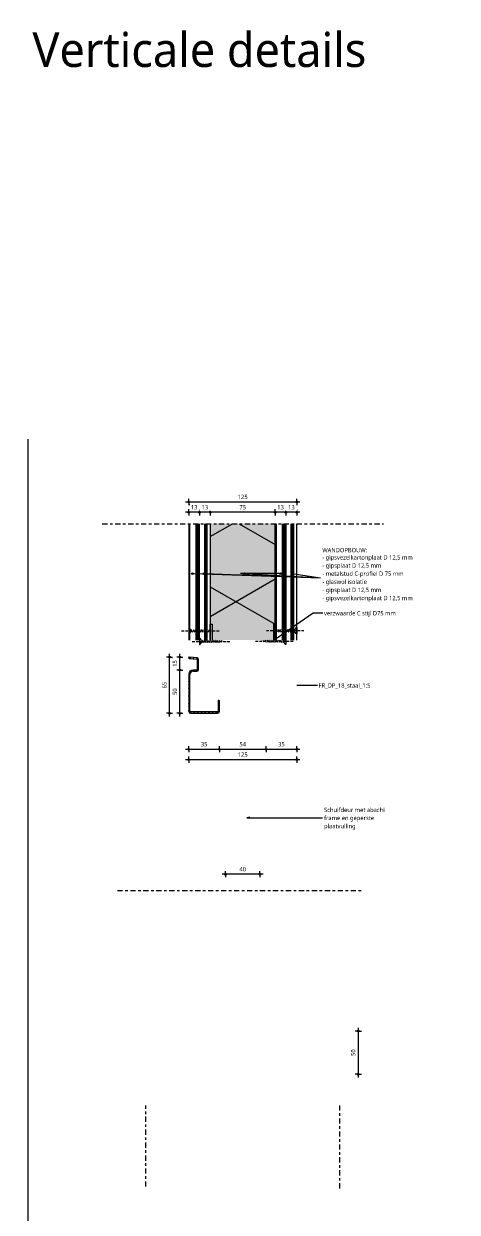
# Model space of a CAD drawing. Header units: millimetres. Extents: x 32900 to 38291, y -18988 to 4133.
# Drawn here: x 37275 to 37776, y 2758 to 4133 of the extents above; entities that cross this region are included whole.
import ezdxf

# ---------------------------------------------------------------- set-up
doc = ezdxf.new("R2010")
doc.units = ezdxf.units.MM
doc.linetypes.add('MV_center', pattern=[15, 6, -3, 3, -3])
doc.linetypes.add('MV_hidden_2', pattern=[4.5, 3, -1.5])
for name, color, linetype, lineweight in [('A-ANNO-DIMS', 211, 'Continuous', 13), ('A-ANNO-DIMS-2', 211, 'Continuous', 13), ('A-ANNO-IDEN', 131, 'Continuous', 18), ('A-ANNO-NOTE', 131, 'Continuous', 18), ('A-DETL', 90, 'Continuous', 13), ('A-DETL-GENF', 92, 'Continuous', 18), ('A-DETL-THIN', 151, 'Continuous', 18), ('G-ANNO-TEXT', 231, 'Continuous', 13)]:
    doc.layers.add(name, color=color, linetype=linetype, lineweight=lineweight)
doc.styles.add('Segoe UI', font='segoeui.ttf', dxfattribs={"height": 5})
doc.styles.add('Segoe UI_1', font='segoeui.ttf', dxfattribs={"height": 40})
doc.styles.add('Segoe UI_B', font='segoeui.ttf', dxfattribs={"height": 5})
doc.dimstyles.new('2_5_mm_3', dxfattribs={"dimscale": 304.8, "dimtxt": 5.23682, "dimasz": 0.006562, "dimexe": 0.011811, "dimexo": 0.0625, "dimgap": 0.005906, "dimtad": 1, "dimdec": 0, "dimzin": 0, "dimdsep": 46, "dimtxsty": 'Segoe UI', "dimblk1": 'DOTBLANK', "dimblk2": 'DOTBLANK', "dimsah": 1, "dimcen": 0.09, "dimdle": 0.011811, "dimazin": 0, "dimtfac": 1, "dimtdec": 4, "dimtix": 1, "dimtmove": 0, "dimatfit": 3, "dimfxl": 0.011811, "dimfxlon": 1, "dimtvp": 1, "dimtfill": 1, "dimtolj": 1, "dimtzin": 0, "dimarcsym": 2})
pattern_1 = [(90, (4, 0), (-10, 6e-16), []), (90, (5, 0), (-10, 6e-16), []), (90, (6, 0), (-10, 6e-16), []), (90, (7, 0), (-10, 6e-16), [])]

# ---------------------------------------------------------------- blocks, each defined once
blk = doc.blocks.new('42 isolatie - Type 1-3788545-Details ziekenhuis Utiliteitsgebouw')
at = {"layer": 'A-DETL-GENF'}
blk.add_hatch(color=256, dxfattribs=at).paths.add_polyline_path([(16.5, -75.8), (151.1, -75.8), (151.1, -0.8), (16.5, -0.8), (16.5, -15.1)])
at = {"layer": 'A-DETL-GENF', "lineweight": 13}
h = blk.add_hatch(dxfattribs=at)
h.set_pattern_fill('FP_3', color=256, style=0, pattern_type=2)
h.set_pattern_definition([(300, (0, 0), (-69.282, -40), []), (240, (0, 0), (-69.282, 40), [])])
h.paths.add_polyline_path([(16.5, -75.8), (151.1, -75.8), (151.1, -0.8), (16.5, -0.8), (16.5, -15.1)])
at = {"layer": 'A-DETL-GENF'}
for p, q in [((151.1, -0.8), (16.5, -0.8)), ((151.1, -0.8), (16.5, -0.8)), ((16.5, -75.8), (151.1, -75.8)), ((16.5, -75.8), (151.1, -75.8))]:
    blk.add_line(p, q, dxfattribs=at)
blk = doc.blocks.new('00 msprofiel - 75-V31-Details ziekenhuis Utiliteitsgebouw')
at = {"layer": 'A-DETL-GENF'}
for p, q in [((16.2, 37.5), (34.6, 37.5)), ((34.6, 35.5), (16.2, 35.5)), ((34.6, 37.5), (34.6, 35.5)), ((34.6, -35.5), (16.2, -35.5)), ((16.2, -37.5), (34.6, -37.5)), ((34.6, -37.5), (34.6, -35.5))]:
    blk.add_line(p, q, dxfattribs=at)
blk = doc.blocks.new('NLRS_00_DI_maskeer - Type 1-4234889-Details ziekenhuis Utiliteitsgebouw')
at = {"layer": 'A-DETL-GENF', "linetype": 'MV_center'}
blk.add_line((225.5, 0), (-100, 0), dxfattribs=at)
blk = doc.blocks.new('NLRS_00_DI_maskeer - Type 1-4234817-Details ziekenhuis Utiliteitsgebouw')
at = {"layer": 'A-DETL-GENF', "linetype": 'MV_center'}
blk.add_line((180, 0), (86.1, 0), dxfattribs=at)
blk = doc.blocks.new('NLRS_00_DI_maskeer - Type 1-4234914-Details ziekenhuis Utiliteitsgebouw')
at = {"layer": 'A-DETL-GENF', "linetype": 'MV_center'}
blk.add_line((86.1, 0), (182.3, 0), dxfattribs=at)
blk = doc.blocks.new('NLRS_00_DI_maskeer - Type 1-4234913-Details ziekenhuis Utiliteitsgebouw')
at = {"layer": 'A-DETL-GENF', "linetype": 'MV_center'}
blk.add_line((185, 0), (-100, 0), dxfattribs=at)
blk = doc.blocks.new('DIMBLOCK605-Details ziekenhuis Utiliteitsgebouw')
at = {"layer": 'A-ANNO-DIMS-2'}
for p, q in [((37578, 3567.5), (37578, 3571.1)), ((37594.1, 3567.5), (37578, 3567.5)), ((37578, 3567.5), (37578, 3563.9)), ((37590.5, 3567.5), (37590.5, 3571.1)), ((37590.5, 3567.5), (37590.5, 3563.9))]:
    blk.add_line(p, q, dxfattribs=at)
for centre in [(37578, 3567.5), (37590.5, 3567.5)]:
    blk.add_circle(centre, 1, dxfattribs=at)
at = {"layer": 'A-ANNO-DIMS-2', "color": 0, "insert": (37580.5, 3575.8), "char_height": 5, "width": 9.141, "attachment_point": 1, "line_spacing_factor": 1.142579, "style": 'Segoe UI', "bg_fill": 3, "box_fill_scale": 1.25, "bg_fill_color": 9, "bg_fill_true_color": 13158600, "bg_fill_transparency": 0}
blk.add_mtext('13', dxfattribs=at)
blk = doc.blocks.new('_DotBlank')
at = {"color": 0, "linetype": 'ByBlock', "lineweight": -2}
blk.add_line((-0.5, 0), (-1, 0), dxfattribs=at)
blk.add_circle((0, 0), 0.5, dxfattribs=at)
blk = doc.blocks.new('DIMBLOCK606-Details ziekenhuis Utiliteitsgebouw')
at = {"layer": 'A-ANNO-DIMS-2'}
for p, q in [((37565.5, 3567.5), (37565.5, 3571.1)), ((37578, 3567.5), (37565.5, 3567.5)), ((37565.5, 3567.5), (37565.5, 3563.9)), ((37578, 3567.5), (37578, 3571.1)), ((37578, 3567.5), (37578, 3563.9))]:
    blk.add_line(p, q, dxfattribs=at)
for centre in [(37565.5, 3567.5), (37578, 3567.5)]:
    blk.add_circle(centre, 1, dxfattribs=at)
at = {"layer": 'A-ANNO-DIMS-2', "color": 0, "insert": (37568, 3575.8), "char_height": 5, "width": 9.141, "attachment_point": 1, "line_spacing_factor": 1.142579, "style": 'Segoe UI', "bg_fill": 3, "box_fill_scale": 1.25, "bg_fill_color": 9, "bg_fill_true_color": 13158600, "bg_fill_transparency": 0}
blk.add_mtext('13', dxfattribs=at)
blk = doc.blocks.new('DIMBLOCK607-Details ziekenhuis Utiliteitsgebouw')
at = {"layer": 'A-ANNO-DIMS-2'}
for p, q in [((37490.5, 3567.5), (37490.5, 3571.1)), ((37565.5, 3567.5), (37490.5, 3567.5)), ((37490.5, 3567.5), (37490.5, 3563.9)), ((37565.5, 3567.5), (37565.5, 3571.1)), ((37565.5, 3567.5), (37565.5, 3563.9))]:
    blk.add_line(p, q, dxfattribs=at)
for centre in [(37490.5, 3567.5), (37565.5, 3567.5)]:
    blk.add_circle(centre, 1, dxfattribs=at)
at = {"layer": 'A-ANNO-DIMS-2', "color": 0, "insert": (37524.2, 3575.8), "char_height": 5, "width": 9.141, "attachment_point": 1, "line_spacing_factor": 1.142579, "style": 'Segoe UI', "bg_fill": 3, "box_fill_scale": 1.25, "bg_fill_color": 9, "bg_fill_true_color": 13158600, "bg_fill_transparency": 0}
blk.add_mtext('75', dxfattribs=at)
blk = doc.blocks.new('DIMBLOCK608-Details ziekenhuis Utiliteitsgebouw')
at = {"layer": 'A-ANNO-DIMS-2'}
for p, q in [((37478, 3567.5), (37478, 3571.1)), ((37490.5, 3567.5), (37478, 3567.5)), ((37478, 3567.5), (37478, 3563.9)), ((37490.5, 3567.5), (37490.5, 3571.1)), ((37490.5, 3567.5), (37490.5, 3563.9))]:
    blk.add_line(p, q, dxfattribs=at)
for centre in [(37478, 3567.5), (37490.5, 3567.5)]:
    blk.add_circle(centre, 1, dxfattribs=at)
at = {"layer": 'A-ANNO-DIMS-2', "color": 0, "insert": (37480.5, 3575.8), "char_height": 5, "width": 9.141, "attachment_point": 1, "line_spacing_factor": 1.142579, "style": 'Segoe UI', "bg_fill": 3, "box_fill_scale": 1.25, "bg_fill_color": 9, "bg_fill_true_color": 13158600, "bg_fill_transparency": 0}
blk.add_mtext('13', dxfattribs=at)
blk = doc.blocks.new('DIMBLOCK609-Details ziekenhuis Utiliteitsgebouw')
at = {"layer": 'A-ANNO-DIMS-2'}
for p, q in [((37478, 3567.5), (37461.9, 3567.5)), ((37465.5, 3567.5), (37465.5, 3571.1)), ((37465.5, 3567.5), (37465.5, 3563.9)), ((37478, 3567.5), (37478, 3571.1)), ((37478, 3567.5), (37478, 3563.9))]:
    blk.add_line(p, q, dxfattribs=at)
for centre in [(37465.5, 3567.5), (37478, 3567.5)]:
    blk.add_circle(centre, 1, dxfattribs=at)
at = {"layer": 'A-ANNO-DIMS-2', "color": 0, "insert": (37468, 3575.8), "char_height": 5, "width": 9.141, "attachment_point": 1, "line_spacing_factor": 1.142579, "style": 'Segoe UI', "bg_fill": 3, "box_fill_scale": 1.25, "bg_fill_color": 9, "bg_fill_true_color": 13158600, "bg_fill_transparency": 0}
blk.add_mtext('13', dxfattribs=at)
blk = doc.blocks.new('DIMBLOCK610-Details ziekenhuis Utiliteitsgebouw')
at = {"layer": 'A-ANNO-DIMS-2'}
for p, q in [((37461.9, 3579.5), (37594.1, 3579.5)), ((37465.5, 3579.5), (37465.5, 3583.1)), ((37465.5, 3579.5), (37465.5, 3575.9)), ((37590.5, 3579.5), (37590.5, 3583.1)), ((37590.5, 3579.5), (37590.5, 3575.9))]:
    blk.add_line(p, q, dxfattribs=at)
for centre in [(37465.5, 3579.5), (37590.5, 3579.5)]:
    blk.add_circle(centre, 1, dxfattribs=at)
at = {"layer": 'A-ANNO-DIMS-2', "color": 0, "insert": (37522.3, 3587.8), "char_height": 5, "width": 13.711, "attachment_point": 1, "line_spacing_factor": 1.142579, "style": 'Segoe UI', "bg_fill": 3, "box_fill_scale": 1.25, "bg_fill_color": 9, "bg_fill_true_color": 13158600, "bg_fill_transparency": 0}
blk.add_mtext('125', dxfattribs=at)
blk = doc.blocks.new('DIMBLOCK611-Details ziekenhuis Utiliteitsgebouw')
at = {"layer": 'A-ANNO-DIMS-2'}
for p, q in [((37551.6, 3148.8), (37504.4, 3148.8)), ((37508, 3148.8), (37508, 3152.4)), ((37508, 3148.8), (37508, 3145.2)), ((37548, 3148.8), (37548, 3152.4)), ((37548, 3148.8), (37548, 3145.2))]:
    blk.add_line(p, q, dxfattribs=at)
for centre in [(37508, 3148.8), (37548, 3148.8)]:
    blk.add_circle(centre, 1, dxfattribs=at)
at = {"layer": 'A-ANNO-DIMS-2', "color": 0, "insert": (37524.2, 3157.1), "char_height": 5, "width": 9.141, "attachment_point": 1, "line_spacing_factor": 1.142579, "style": 'Segoe UI', "bg_fill": 3, "box_fill_scale": 1.25, "bg_fill_color": 9, "bg_fill_true_color": 13158600, "bg_fill_transparency": 0}
blk.add_mtext('40', dxfattribs=at)
blk = doc.blocks.new('DIMBLOCK612-Details ziekenhuis Utiliteitsgebouw')
at = {"layer": 'A-ANNO-DIMS-2'}
for p, q in [((37661.7, 2971), (37661.7, 2913.8)), ((37661.7, 2967.4), (37658.1, 2967.4)), ((37661.7, 2967.4), (37665.3, 2967.4)), ((37661.7, 2917.4), (37658.1, 2917.4)), ((37661.7, 2917.4), (37665.3, 2917.4))]:
    blk.add_line(p, q, dxfattribs=at)
for centre in [(37661.7, 2967.4), (37661.7, 2917.4)]:
    blk.add_circle(centre, 1, dxfattribs=at)
at = {"layer": 'A-ANNO-DIMS-2', "color": 0, "insert": (37653.4, 2938.6), "char_height": 5, "width": 9.141, "attachment_point": 1, "rotation": 90, "line_spacing_factor": 1.142579, "style": 'Segoe UI', "bg_fill": 3, "box_fill_scale": 1.25, "bg_fill_color": 9, "bg_fill_true_color": 13158600, "bg_fill_transparency": 0}
blk.add_mtext('50', dxfattribs=at)
blk = doc.blocks.new('DIMBLOCK613-Details ziekenhuis Utiliteitsgebouw')
at = {"layer": 'A-ANNO-DIMS-2'}
for p, q in [((37455.3, 3385), (37451.7, 3385)), ((37455.3, 3331.4), (37455.3, 3385)), ((37455.3, 3385), (37458.9, 3385)), ((37455.3, 3335), (37451.7, 3335)), ((37455.3, 3335), (37458.9, 3335))]:
    blk.add_line(p, q, dxfattribs=at)
for centre in [(37455.3, 3385), (37455.3, 3335)]:
    blk.add_circle(centre, 1, dxfattribs=at)
at = {"layer": 'A-ANNO-DIMS-2', "color": 0, "insert": (37447, 3356.2), "char_height": 5, "width": 9.141, "attachment_point": 1, "rotation": 90, "line_spacing_factor": 1.142579, "style": 'Segoe UI', "bg_fill": 3, "box_fill_scale": 1.25, "bg_fill_color": 9, "bg_fill_true_color": 13158600, "bg_fill_transparency": 0}
blk.add_mtext('50', dxfattribs=at)
blk = doc.blocks.new('DIMBLOCK614-Details ziekenhuis Utiliteitsgebouw')
at = {"layer": 'A-ANNO-DIMS-2'}
for p, q in [((37455.3, 3400), (37451.7, 3400)), ((37455.3, 3385), (37455.3, 3403.6)), ((37455.3, 3400), (37458.9, 3400)), ((37455.3, 3385), (37451.7, 3385)), ((37455.3, 3385), (37458.9, 3385))]:
    blk.add_line(p, q, dxfattribs=at)
for centre in [(37455.3, 3400), (37455.3, 3385)]:
    blk.add_circle(centre, 1, dxfattribs=at)
at = {"layer": 'A-ANNO-DIMS-2', "color": 0, "insert": (37447, 3388.7), "char_height": 5, "width": 9.141, "attachment_point": 1, "rotation": 90, "line_spacing_factor": 1.142579, "style": 'Segoe UI', "bg_fill": 3, "box_fill_scale": 1.25, "bg_fill_color": 9, "bg_fill_true_color": 13158600, "bg_fill_transparency": 0}
blk.add_mtext('15', dxfattribs=at)
blk = doc.blocks.new('DIMBLOCK615-Details ziekenhuis Utiliteitsgebouw')
at = {"layer": 'A-ANNO-DIMS-2'}
for p, q in [((37443.3, 3400), (37439.7, 3400)), ((37443.3, 3331.4), (37443.3, 3403.6)), ((37443.3, 3400), (37446.9, 3400)), ((37443.3, 3335), (37439.7, 3335)), ((37443.3, 3335), (37446.9, 3335))]:
    blk.add_line(p, q, dxfattribs=at)
for centre in [(37443.3, 3400), (37443.3, 3335)]:
    blk.add_circle(centre, 1, dxfattribs=at)
at = {"layer": 'A-ANNO-DIMS-2', "color": 0, "insert": (37435, 3363.7), "char_height": 5, "width": 9.141, "attachment_point": 1, "rotation": 90, "line_spacing_factor": 1.142579, "style": 'Segoe UI', "bg_fill": 3, "box_fill_scale": 1.25, "bg_fill_color": 9, "bg_fill_true_color": 13158600, "bg_fill_transparency": 0}
blk.add_mtext('65', dxfattribs=at)
blk = doc.blocks.new('DIMBLOCK616-Details ziekenhuis Utiliteitsgebouw')
at = {"layer": 'A-ANNO-DIMS-2'}
for p, q in [((37461.9, 3293.4), (37501, 3293.4)), ((37465.5, 3293.4), (37465.5, 3297)), ((37465.5, 3293.4), (37465.5, 3289.8)), ((37501, 3293.4), (37501, 3297)), ((37501, 3293.4), (37501, 3289.8))]:
    blk.add_line(p, q, dxfattribs=at)
for centre in [(37465.5, 3293.4), (37501, 3293.4)]:
    blk.add_circle(centre, 1, dxfattribs=at)
at = {"layer": 'A-ANNO-DIMS-2', "color": 0, "insert": (37479.5, 3301.7), "char_height": 5, "width": 9.141, "attachment_point": 1, "line_spacing_factor": 1.142579, "style": 'Segoe UI', "bg_fill": 3, "box_fill_scale": 1.25, "bg_fill_color": 9, "bg_fill_true_color": 13158600, "bg_fill_transparency": 0}
blk.add_mtext('35', dxfattribs=at)
blk = doc.blocks.new('DIMBLOCK617-Details ziekenhuis Utiliteitsgebouw')
at = {"layer": 'A-ANNO-DIMS-2'}
for p, q in [((37501, 3293.4), (37501, 3297)), ((37501, 3293.4), (37555, 3293.4)), ((37501, 3293.4), (37501, 3289.8)), ((37555, 3293.4), (37555, 3297)), ((37555, 3293.4), (37555, 3289.8))]:
    blk.add_line(p, q, dxfattribs=at)
for centre in [(37501, 3293.4), (37555, 3293.4)]:
    blk.add_circle(centre, 1, dxfattribs=at)
at = {"layer": 'A-ANNO-DIMS-2', "color": 0, "insert": (37524.2, 3301.7), "char_height": 5, "width": 9.141, "attachment_point": 1, "line_spacing_factor": 1.142579, "style": 'Segoe UI', "bg_fill": 3, "box_fill_scale": 1.25, "bg_fill_color": 9, "bg_fill_true_color": 13158600, "bg_fill_transparency": 0}
blk.add_mtext('54', dxfattribs=at)
blk = doc.blocks.new('DIMBLOCK618-Details ziekenhuis Utiliteitsgebouw')
at = {"layer": 'A-ANNO-DIMS-2'}
for p, q in [((37555, 3293.4), (37555, 3297)), ((37555, 3293.4), (37594.1, 3293.4)), ((37555, 3293.4), (37555, 3289.8)), ((37590.5, 3293.4), (37590.5, 3297)), ((37590.5, 3293.4), (37590.5, 3289.8))]:
    blk.add_line(p, q, dxfattribs=at)
for centre in [(37555, 3293.4), (37590.5, 3293.4)]:
    blk.add_circle(centre, 1, dxfattribs=at)
at = {"layer": 'A-ANNO-DIMS-2', "color": 0, "insert": (37569, 3301.7), "char_height": 5, "width": 9.141, "attachment_point": 1, "line_spacing_factor": 1.142579, "style": 'Segoe UI', "bg_fill": 3, "box_fill_scale": 1.25, "bg_fill_color": 9, "bg_fill_true_color": 13158600, "bg_fill_transparency": 0}
blk.add_mtext('35', dxfattribs=at)
blk = doc.blocks.new('DIMBLOCK619-Details ziekenhuis Utiliteitsgebouw')
at = {"layer": 'A-ANNO-DIMS-2'}
for p, q in [((37461.9, 3281.4), (37594.1, 3281.4)), ((37465.5, 3281.4), (37465.5, 3285)), ((37465.5, 3281.4), (37465.5, 3277.8)), ((37590.5, 3281.4), (37590.5, 3285)), ((37590.5, 3281.4), (37590.5, 3277.8))]:
    blk.add_line(p, q, dxfattribs=at)
for centre in [(37465.5, 3281.4), (37590.5, 3281.4)]:
    blk.add_circle(centre, 1, dxfattribs=at)
at = {"layer": 'A-ANNO-DIMS-2', "color": 0, "insert": (37522.3, 3289.7), "char_height": 5, "width": 13.711, "attachment_point": 1, "line_spacing_factor": 1.142579, "style": 'Segoe UI', "bg_fill": 3, "box_fill_scale": 1.25, "bg_fill_color": 9, "bg_fill_true_color": 13158600, "bg_fill_transparency": 0}
blk.add_mtext('125', dxfattribs=at)

msp = doc.modelspace()

# ---------------------------------------------------------------- hatches: boundary and pattern name
at = {"layer": 'A-ANNO-NOTE'}
msp.add_hatch(color=256, dxfattribs=at).paths.add_polyline_path([(37532.7, 3214.2), (37536.3, 3213.6), (37536.3, 3214.8)])
at = {"layer": 'A-DETL-GENF', "lineweight": 13}
h = msp.add_hatch(dxfattribs=at)
h.set_pattern_fill('FP_2', color=254, style=0, pattern_type=2)
h.set_pattern_definition(pattern_1)
h.paths.add_polyline_path([(37465.5, 3419.7), (37478, 3419.7), (37478, 3554.3), (37465.5, 3554.3), (37465.5, 3515.7)])
h = msp.add_hatch(dxfattribs=at)
h.set_pattern_fill('FP_2', color=254, style=0, pattern_type=2)
h.set_pattern_definition(pattern_1)
h.paths.add_polyline_path([(37478, 3419.7), (37490.5, 3419.7), (37490.5, 3554.3), (37478, 3554.3), (37478, 3515.7)])
h = msp.add_hatch(dxfattribs=at)
h.set_pattern_fill('FP_2', color=254, style=0, pattern_type=2)
h.set_pattern_definition(pattern_1)
h.paths.add_polyline_path([(37565.5, 3419.7), (37578, 3419.7), (37578, 3554.3), (37565.5, 3554.3), (37565.5, 3515.7)])
h = msp.add_hatch(dxfattribs=at)
h.set_pattern_fill('FP_2', color=254, style=0, pattern_type=2)
h.set_pattern_definition(pattern_1)
h.paths.add_polyline_path([(37578, 3419.7), (37590.5, 3419.7), (37590.5, 3554.3), (37578, 3554.3), (37578, 3515.7)])
h = msp.add_hatch(dxfattribs=at)
h.set_pattern_fill('FP_19', color=254, style=0, pattern_type=2)
h.set_pattern_definition([(45, (0, 0), (-4.2426407, 4.2426407), []), (45, (0.2, 0), (-4.2426407, 4.2426407), []), (45, (4, 0), (-4.2426407, 4.2426407), [])])
h.paths.add_polyline_path([(37467.5, 3335), (37499, 3335), (37499.5, 3335.1), (37500, 3335.3), (37500.4, 3335.6), (37500.7, 3336), (37500.9, 3336.5), (37501, 3337), (37501, 3349.2), (37501, 3349.4), (37500.9, 3349.6), (37500.8, 3349.8), (37500.6, 3349.9), (37500.5, 3350), (37500.3, 3350), (37500.1, 3350), (37499.9, 3349.9), (37499.7, 3349.8), (37499.6, 3349.6), (37499.5, 3349.4), (37499.5, 3349.2), (37499.5, 3336.9), (37499.4, 3336.7), (37499.4, 3336.6), (37499.3, 3336.6), (37499.1, 3336.5), (37499, 3336.5), (37467.4, 3336.5), (37467.3, 3336.6), (37467.2, 3336.6), (37467.1, 3336.7), (37467, 3336.9), (37467, 3337), (37467, 3380), (37467.1, 3380.9), (37467.5, 3381.7), (37468, 3382.5), (37468.8, 3383), (37469.6, 3383.4), (37470.5, 3383.5), (37475, 3383.5), (37475.5, 3383.6), (37476, 3383.8), (37476.4, 3384.1), (37476.7, 3384.5), (37476.9, 3385), (37477, 3385.5), (37477, 3397.2), (37477, 3397.7), (37476.8, 3398.1), (37476.5, 3398.5), (37476.1, 3398.8), (37475.7, 3399.1), (37475.2, 3399.2), (37466.2, 3399.9), (37466, 3399.9), (37465.8, 3399.8), (37465.7, 3399.7), (37465.5, 3399.6), (37465.5, 3399.4), (37465.4, 3399.3), (37465.4, 3399.1), (37465.5, 3398.9), (37465.6, 3398.7), (37465.7, 3398.6), (37465.8, 3398.5), (37466, 3398.4), (37475.5, 3397.6), (37475.5, 3385.4), (37475.4, 3385.2), (37475.4, 3385.1), (37475.3, 3385.1), (37475.1, 3385), (37475, 3385), (37470.5, 3385), (37469.2, 3384.8), (37468, 3384.3), (37467, 3383.5), (37466.2, 3382.5), (37465.7, 3381.3), (37465.5, 3380), (37465.5, 3337), (37465.6, 3336.5), (37465.8, 3336), (37466.1, 3335.6), (37466.5, 3335.3), (37467, 3335.1)])

# ---------------------------------------------------------------- linework, layer by layer
at = {"layer": 'A-ANNO-IDEN'}
for p, q in [((37565.5, 3420.8), (37609.7, 3451.1)), ((37609.7, 3451.1), (37621.3, 3451.1)), ((37590.6, 3367.5), (37615.1, 3367.5))]:
    msp.add_line(p, q, dxfattribs=at)
at = {"layer": 'A-ANNO-NOTE'}
for p, q in [((37469.9, 3496.5), (37618.2, 3491.7)), ((37483.4, 3496.5), (37618.2, 3491.7)), ((37525.6, 3496.5), (37618.2, 3491.7)), ((37571.7, 3496.5), (37525.6, 3496.5)), ((37530.1, 3496.5), (37618.2, 3491.7)), ((37585, 3496.5), (37618.2, 3491.7)), ((37536.3, 3214.8), (37532.7, 3214.2)), ((37532.7, 3214.2), (37536.3, 3213.6)), ((37532.7, 3214.2), (37620.2, 3214.2)), ((37536.3, 3213.6), (37536.3, 3214.8))]:
    msp.add_line(p, q, dxfattribs=at)
for centre in [(37469.9, 3496.5), (37483.4, 3496.5), (37530.1, 3496.5), (37571.7, 3496.5), (37585, 3496.5)]:
    msp.add_circle(centre, 1, dxfattribs=at)
at = {"layer": 'A-DETL', "lineweight": 18}
msp.add_line((37279.5, 3651.9), (37279.5, -18988.1), dxfattribs=at)
at = {"layer": 'A-DETL', "linetype": 'MV_hidden_2'}
for p, q in [((37457.2, 3430.4), (37502.2, 3430.4)), ((37598.9, 3430.4), (37553.9, 3430.4)), ((37469.7, 3418.2), (37514.7, 3418.2)), ((37586.4, 3418.2), (37541.4, 3418.2)), ((37586.4, 3418.2), (37541.4, 3418.2))]:
    msp.add_line(p, q, dxfattribs=at)
at = {"layer": 'A-DETL'}
for p, q in [((37465.5, 3434.2), (37465.5, 3426.7)), ((37465.5, 3434.2), (37466.4, 3434.2)), ((37465.5, 3426.7), (37466.4, 3426.7)), ((37469.9, 3428.9), (37471.6, 3431.9)), ((37472.1, 3428.9), (37473.8, 3431.9)), ((37474.4, 3428.9), (37476.1, 3431.9)), ((37476.6, 3428.9), (37478.3, 3431.9)), ((37478.9, 3428.9), (37480.6, 3431.9)), ((37481.1, 3428.9), (37482.8, 3431.9)), ((37483.4, 3428.9), (37485.1, 3431.9)), ((37485.6, 3428.9), (37487.3, 3431.9)), ((37487.9, 3428.9), (37489.5, 3431.7)), ((37490.4, 3429.2), (37491.6, 3431.3)), ((37493.2, 3429.9), (37493.7, 3430.8)), ((37562.8, 3429.9), (37562.3, 3430.8)), ((37565.6, 3429.2), (37564.4, 3431.3)), ((37568.2, 3428.9), (37566.6, 3431.7)), ((37570.4, 3428.9), (37568.7, 3431.9)), ((37572.7, 3428.9), (37570.9, 3431.9)), ((37574.9, 3428.9), (37573.2, 3431.9)), ((37577.2, 3428.9), (37575.4, 3431.9)), ((37579.4, 3428.9), (37577.7, 3431.9)), ((37581.7, 3428.9), (37579.9, 3431.9)), ((37583.9, 3428.9), (37582.2, 3431.9)), ((37586.2, 3428.9), (37584.4, 3431.9)), ((37590.5, 3434.2), (37589.7, 3434.2)), ((37590.5, 3426.7), (37589.7, 3426.7)), ((37590.5, 3434.2), (37590.5, 3426.7)), ((37478, 3421.9), (37478, 3414.4)), ((37478, 3421.9), (37478.9, 3421.9)), ((37478, 3414.4), (37478.9, 3414.4)), ((37482.4, 3416.7), (37484.1, 3419.7)), ((37484.6, 3416.7), (37486.3, 3419.7)), ((37486.9, 3416.7), (37488.6, 3419.7)), ((37489.1, 3416.7), (37490.8, 3419.7)), ((37491.4, 3416.7), (37493.1, 3419.7)), ((37493.6, 3416.7), (37495.3, 3419.7)), ((37495.9, 3416.7), (37497.6, 3419.7)), ((37498.1, 3416.7), (37499.8, 3419.7)), ((37500.4, 3416.7), (37502, 3419.5)), ((37503, 3417.2), (37504.1, 3419)), ((37505.7, 3417.7), (37506.2, 3418.6)), ((37550.3, 3417.7), (37549.8, 3418.6)), ((37550.3, 3417.7), (37549.8, 3418.6)), ((37553, 3417.2), (37551.9, 3419)), ((37553, 3417.2), (37551.9, 3419)), ((37555.7, 3416.7), (37554.1, 3419.5)), ((37555.7, 3416.7), (37554.1, 3419.5)), ((37557.9, 3416.7), (37556.2, 3419.7)), ((37557.9, 3416.7), (37556.2, 3419.7)), ((37560.2, 3416.7), (37558.4, 3419.7)), ((37560.2, 3416.7), (37558.4, 3419.7)), ((37562.4, 3416.7), (37560.7, 3419.7)), ((37562.4, 3416.7), (37560.7, 3419.7)), ((37564.7, 3416.7), (37562.9, 3419.7)), ((37564.7, 3416.7), (37562.9, 3419.7)), ((37566.9, 3416.7), (37565.2, 3419.7)), ((37566.9, 3416.7), (37565.2, 3419.7)), ((37569.2, 3416.7), (37567.4, 3419.7)), ((37569.2, 3416.7), (37567.4, 3419.7)), ((37571.4, 3416.7), (37569.7, 3419.7)), ((37571.4, 3416.7), (37569.7, 3419.7)), ((37573.7, 3416.7), (37571.9, 3419.7)), ((37573.7, 3416.7), (37571.9, 3419.7)), ((37578, 3421.9), (37577.2, 3421.9)), ((37578, 3421.9), (37577.2, 3421.9)), ((37578, 3414.4), (37577.2, 3414.4)), ((37578, 3414.4), (37577.2, 3414.4)), ((37578, 3421.9), (37578, 3414.4)), ((37578, 3421.9), (37578, 3414.4)), ((37466, 3398.4), (37475.5, 3397.6)), ((37475.2, 3399.2), (37466.2, 3399.9)), ((37475.5, 3397.6), (37475.5, 3385.5)), ((37477, 3385.5), (37477, 3397.2)), ((37475, 3385), (37470.5, 3385)), ((37470.5, 3383.5), (37475, 3383.5)), ((37465.5, 3380), (37465.5, 3337)), ((37467, 3337), (37467, 3380)), ((37499.5, 3349.2), (37499.5, 3337)), ((37501, 3337), (37501, 3349.2)), ((37499, 3336.5), (37467.5, 3336.5)), ((37467.5, 3335), (37499, 3335))]:
    msp.add_line(p, q, dxfattribs=at)
for centre, radius, start, end in [((37469.1, 3434.2), 2.75, 180, 270), ((37469.1, 3426.7), 2.75, 90, 180), ((37586.9, 3434.2), 2.75, 270, 0), ((37586.9, 3426.7), 2.75, 0, 90), ((37481.6, 3421.9), 2.75, 180, 270), ((37481.6, 3414.4), 2.75, 90, 180), ((37574.4, 3421.9), 2.75, 270, 0), ((37574.4, 3421.9), 2.75, 270, 0), ((37574.4, 3414.4), 2.75, 0, 90), ((37574.4, 3414.4), 2.75, 0, 90), ((37466.2, 3399.2), 0.75, 90.2796, 258.7411), ((37475, 3397.2), 2, 360, 84.2894), ((37470.5, 3380), 5, 90, 180), ((37470.5, 3380), 3.5, 90, 180), ((37475, 3385.5), 2, 270, 0), ((37475, 3385.5), 0.5, 270, 360), ((37500.3, 3349.2), 0.75, 360, 180), ((37467.5, 3337), 2, 180, 270), ((37467.5, 3337), 0.5, 180, 270), ((37499, 3337), 2, 270, 0), ((37499, 3337), 0.5, 270, 360)]:
    msp.add_arc(centre, radius, start, end, dxfattribs=at)
at = {"layer": 'A-DETL-THIN'}
for p, q in [((37465.5, 3554.3), (37465.5, 3419.7)), ((37478, 3419.7), (37478, 3554.3)), ((37578, 3554.3), (37578, 3419.7)), ((37590.5, 3419.7), (37590.5, 3554.3))]:
    msp.add_line(p, q, dxfattribs=at)

# ---------------------------------------------------------------- block references
at = {"layer": 'A-DETL-GENF', "linetype": 'MV_center'}
for name, p, rotation in [('NLRS_00_DI_maskeer - Type 1-4234889-Details ziekenhuis Utiliteitsgebouw', (37591, 3554.3), 180), ('NLRS_00_DI_maskeer - Type 1-4234913-Details ziekenhuis Utiliteitsgebouw', (37568, 3130), 180), ('NLRS_00_DI_maskeer - Type 1-4234817-Details ziekenhuis Utiliteitsgebouw', (37416, 2967.4), 270), ('NLRS_00_DI_maskeer - Type 1-4234914-Details ziekenhuis Utiliteitsgebouw', (37640, 2967.4), 270)]:
    msp.add_blockref(name, p, dxfattribs=dict(at, rotation=rotation))
at = {"layer": 'A-DETL-GENF'}
for name, p, rotation in [('42 isolatie - Type 1-3788545-Details ziekenhuis Utiliteitsgebouw', (37489.7, 3403.2), 90.00000000000018), ('00 msprofiel - 75-V31-Details ziekenhuis Utiliteitsgebouw', (37528, 3403.5), 89.99999999999991)]:
    msp.add_blockref(name, p, dxfattribs=dict(at, rotation=rotation))

# ---------------------------------------------------------------- texts
at = {"layer": 'A-ANNO-NOTE', "lineweight": 13, "insert": (37620.1, 3517.8), "char_height": 5, "width": 126.506, "attachment_point": 1, "style": 'Segoe UI', "bg_fill": 3, "box_fill_scale": 1.25, "bg_fill_color": 9, "bg_fill_true_color": 13158600, "bg_fill_transparency": 0}
msp.add_mtext('- gipsvezelkartonplaat D 12,5 mm', dxfattribs=at)
at = {"layer": 'G-ANNO-TEXT', "color": 7, "insert": (37284.7, 4122.6), "char_height": 40, "width": 481.494, "attachment_point": 1, "style": 'Segoe UI_1', "bg_fill": 3, "box_fill_scale": 1.25, "bg_fill_color": 9, "bg_fill_true_color": 13158600, "bg_fill_transparency": 0}
msp.add_mtext('Verticale details', dxfattribs=at)

# ---------------------------------------------------------------- dimensions: what is measured, and where the dimension line sits
at = {"layer": 'A-ANNO-DIMS'}
for base, p1, p2, override, picture, middle in [((37578.0129476, 3567.4991204), (37590.5129476, 3563.8991204), (37578.0129476, 3563.8991204), {"dimpost": '<>', "dimfxl": 12.5}, 'DIMBLOCK605-Details ziekenhuis Utiliteitsgebouw', (37584.2629476, 3571.8984928)), ((37501.0129, 3293.4145), (37465.5132, 3297.0145), (37501.0129, 3297.0145), {"dimpost": '<>', "dimfxl": 35.499797}, 'DIMBLOCK616-Details ziekenhuis Utiliteitsgebouw', (37483.263, 3297.8)), ((37508, 3148.8), (37548, 3145.2), (37508, 3145.2), {"dimpost": '<>', "dimfxl": 40}, 'DIMBLOCK611-Details ziekenhuis Utiliteitsgebouw', (37528, 3153.2))]:
    dim = msp.add_linear_dim(base=base, p1=p1, p2=p2, dimstyle='2_5_mm_3', override=override, dxfattribs=at)
    dim.commit()
    dim.dimension.update_dxf_attribs({"geometry": picture, "text_midpoint": middle})
dim = msp.add_linear_dim(base=(37661.7, 2917.4), p1=(37658.1, 2967.4), p2=(37658.1, 2917.4), angle=90, dimstyle='2_5_mm_3', override={"dimpost": '<>', "dimfxl": 50}, dxfattribs=at)
dim.commit()
dim.dimension.update_dxf_attribs({"geometry": 'DIMBLOCK612-Details ziekenhuis Utiliteitsgebouw', "text_midpoint": (37657.3, 2942.4)})

# ---------------------------------------------------------------- next in the draw order: texts
at = {"layer": 'A-ANNO-IDEN', "lineweight": 13, "char_height": 5, "attachment_point": 1, "style": 'Segoe UI', "bg_fill": 3, "box_fill_scale": 1.25, "bg_fill_color": 9, "bg_fill_true_color": 13158600, "bg_fill_transparency": 0}
for s, insert, width in [('verzwaarde C stijl D75 mm', (37622.1, 3453.2), 99.89), ('FR_DP_18_staal_1:5', (37615.8, 3369.6), 71.671)]:
    msp.add_mtext(s, dxfattribs=dict(at, insert=insert, width=width))
at = {"layer": 'A-ANNO-NOTE', "lineweight": 13, "char_height": 5, "attachment_point": 1, "bg_fill": 3, "box_fill_scale": 1.25, "bg_fill_color": 9, "bg_fill_true_color": 13158600, "bg_fill_transparency": 0}
for s, insert, width, style in [('WANDOPBOUW:', (37620.1, 3526.2), 67.823, 'Segoe UI_B'), ('- gipsplaat D 12,5 mm', (37620.1, 3508.4), 83.536, 'Segoe UI'), ('Schuifdeur met abachi', (37622.1, 3225.7), 83.857, 'Segoe UI')]:
    msp.add_mtext(s, dxfattribs=dict(at, insert=insert, width=width, style=style))

# ---------------------------------------------------------------- next in the draw order: dimensions: what is measured, and where the dimension line sits
at = {"layer": 'A-ANNO-DIMS'}
for base, p1, p2, override, picture, middle in [((37565.5129476, 3567.4991204), (37578.0129476, 3563.8991204), (37565.5129476, 3563.8991204), {"dimpost": '<>', "dimfxl": 12.5}, 'DIMBLOCK606-Details ziekenhuis Utiliteitsgebouw', (37571.7629476, 3571.8984928)), ((37555, 3293.4), (37501, 3297), (37555, 3297), {"dimpost": '<>', "dimfxl": 54}, 'DIMBLOCK617-Details ziekenhuis Utiliteitsgebouw', (37528, 3297.8))]:
    dim = msp.add_linear_dim(base=base, p1=p1, p2=p2, dimstyle='2_5_mm_3', override=override, dxfattribs=at)
    dim.commit()
    dim.dimension.update_dxf_attribs({"geometry": picture, "text_midpoint": middle})
dim = msp.add_linear_dim(base=(37455.3, 3385), p1=(37458.9, 3335), p2=(37458.9, 3385), angle=90, dimstyle='2_5_mm_3', override={"dimpost": '<>', "dimfxl": 50}, dxfattribs=at)
dim.commit()
dim.dimension.update_dxf_attribs({"geometry": 'DIMBLOCK613-Details ziekenhuis Utiliteitsgebouw', "text_midpoint": (37450.9, 3360)})

# ---------------------------------------------------------------- next in the draw order: texts
at = {"layer": 'A-ANNO-NOTE', "lineweight": 13, "char_height": 5, "attachment_point": 1, "style": 'Segoe UI', "bg_fill": 3, "box_fill_scale": 1.25, "bg_fill_color": 9, "bg_fill_true_color": 13158600, "bg_fill_transparency": 0}
for s, insert, width in [('- metalstud C-profiel D 75 mm', (37620.1, 3499), 115.603), ('frame en geperste', (37622.1, 3216.4), 68.624)]:
    msp.add_mtext(s, dxfattribs=dict(at, insert=insert, width=width))

# ---------------------------------------------------------------- next in the draw order: dimensions: what is measured, and where the dimension line sits
at = {"layer": 'A-ANNO-DIMS'}
for base, p1, p2, override, picture, middle in [((37490.5, 3567.5), (37565.5, 3563.9), (37490.5, 3563.9), {"dimpost": '<>', "dimfxl": 75}, 'DIMBLOCK607-Details ziekenhuis Utiliteitsgebouw', (37528, 3571.8)), ((37590.5127, 3293.4145), (37555.0129, 3297.0145), (37590.5127, 3297.0145), {"dimpost": '<>', "dimfxl": 35.499797}, 'DIMBLOCK618-Details ziekenhuis Utiliteitsgebouw', (37572.7628, 3297.8))]:
    dim = msp.add_linear_dim(base=base, p1=p1, p2=p2, dimstyle='2_5_mm_3', override=override, dxfattribs=at)
    dim.commit()
    dim.dimension.update_dxf_attribs({"geometry": picture, "text_midpoint": middle})
dim = msp.add_linear_dim(base=(37455.3, 3400), p1=(37458.9, 3385), p2=(37458.9, 3400), angle=90, dimstyle='2_5_mm_3', override={"dimpost": '<>', "dimfxl": 15}, dxfattribs=at)
dim.commit()
dim.dimension.update_dxf_attribs({"geometry": 'DIMBLOCK614-Details ziekenhuis Utiliteitsgebouw', "text_midpoint": (37450.9, 3392.5)})

# ---------------------------------------------------------------- next in the draw order: texts
at = {"layer": 'A-ANNO-NOTE', "lineweight": 13, "char_height": 5, "attachment_point": 1, "style": 'Segoe UI', "bg_fill": 3, "box_fill_scale": 1.25, "bg_fill_color": 9, "bg_fill_true_color": 13158600, "bg_fill_transparency": 0}
for s, insert, width in [('- glaswol isolatie', (37620.1, 3489.6), 62.692), ('plaatvulling', (37622.1, 3207), 43.451)]:
    msp.add_mtext(s, dxfattribs=dict(at, insert=insert, width=width))

# ---------------------------------------------------------------- next in the draw order: dimensions: what is measured, and where the dimension line sits
at = {"layer": 'A-ANNO-DIMS'}
for base, p1, p2, override, picture, middle in [((37478.0129476, 3567.4991204), (37490.5129476, 3563.8991204), (37478.0129476, 3563.8991204), {"dimpost": '<>', "dimfxl": 12.5}, 'DIMBLOCK608-Details ziekenhuis Utiliteitsgebouw', (37484.2629476, 3571.8984928)), ((37590.5, 3281.4), (37465.5, 3285), (37590.5, 3285), {"dimpost": '<>', "dimfxl": 124.999593}, 'DIMBLOCK619-Details ziekenhuis Utiliteitsgebouw', (37528, 3285.8))]:
    dim = msp.add_linear_dim(base=base, p1=p1, p2=p2, dimstyle='2_5_mm_3', override=override, dxfattribs=at)
    dim.commit()
    dim.dimension.update_dxf_attribs({"geometry": picture, "text_midpoint": middle})
dim = msp.add_linear_dim(base=(37443.3, 3400), p1=(37446.9, 3335), p2=(37446.9, 3400), angle=90, dimstyle='2_5_mm_3', override={"dimpost": '<>', "dimfxl": 65}, dxfattribs=at)
dim.commit()
dim.dimension.update_dxf_attribs({"geometry": 'DIMBLOCK615-Details ziekenhuis Utiliteitsgebouw', "text_midpoint": (37438.9, 3367.5)})

# ---------------------------------------------------------------- next in the draw order: texts
at = {"layer": 'A-ANNO-NOTE', "lineweight": 13, "insert": (37620.1, 3480.2), "char_height": 5, "width": 83.536, "attachment_point": 1, "style": 'Segoe UI', "bg_fill": 3, "box_fill_scale": 1.25, "bg_fill_color": 9, "bg_fill_true_color": 13158600, "bg_fill_transparency": 0}
msp.add_mtext('- gipsplaat D 12,5 mm', dxfattribs=at)

# ---------------------------------------------------------------- next in the draw order: dimensions: what is measured, and where the dimension line sits
at = {"layer": 'A-ANNO-DIMS'}
dim = msp.add_linear_dim(base=(37465.5129476, 3567.4991204), p1=(37478.0129476, 3563.8991204), p2=(37465.5129476, 3563.8991204), dimstyle='2_5_mm_3', override={"dimpost": '<>', "dimfxl": 12.5}, dxfattribs=at)
dim.commit()
dim.dimension.update_dxf_attribs({"geometry": 'DIMBLOCK609-Details ziekenhuis Utiliteitsgebouw', "text_midpoint": (37471.7629476, 3571.8984928)})

# ---------------------------------------------------------------- next in the draw order: texts
at = {"layer": 'A-ANNO-NOTE', "lineweight": 13, "insert": (37620.1, 3470.8), "char_height": 5, "width": 126.506, "attachment_point": 1, "style": 'Segoe UI', "bg_fill": 3, "box_fill_scale": 1.25, "bg_fill_color": 9, "bg_fill_true_color": 13158600, "bg_fill_transparency": 0}
msp.add_mtext('- gipsvezelkartonplaat D 12,5 mm', dxfattribs=at)

# ---------------------------------------------------------------- next in the draw order: dimensions: what is measured, and where the dimension line sits
at = {"layer": 'A-ANNO-DIMS'}
dim = msp.add_linear_dim(base=(37590.5, 3579.5), p1=(37465.5, 3583.1), p2=(37590.5, 3583.1), dimstyle='2_5_mm_3', override={"dimpost": '<>', "dimfxl": 125}, dxfattribs=at)
dim.commit()
dim.dimension.update_dxf_attribs({"geometry": 'DIMBLOCK610-Details ziekenhuis Utiliteitsgebouw', "text_midpoint": (37528, 3583.9)})

doc.saveas('drawing.dxf')
